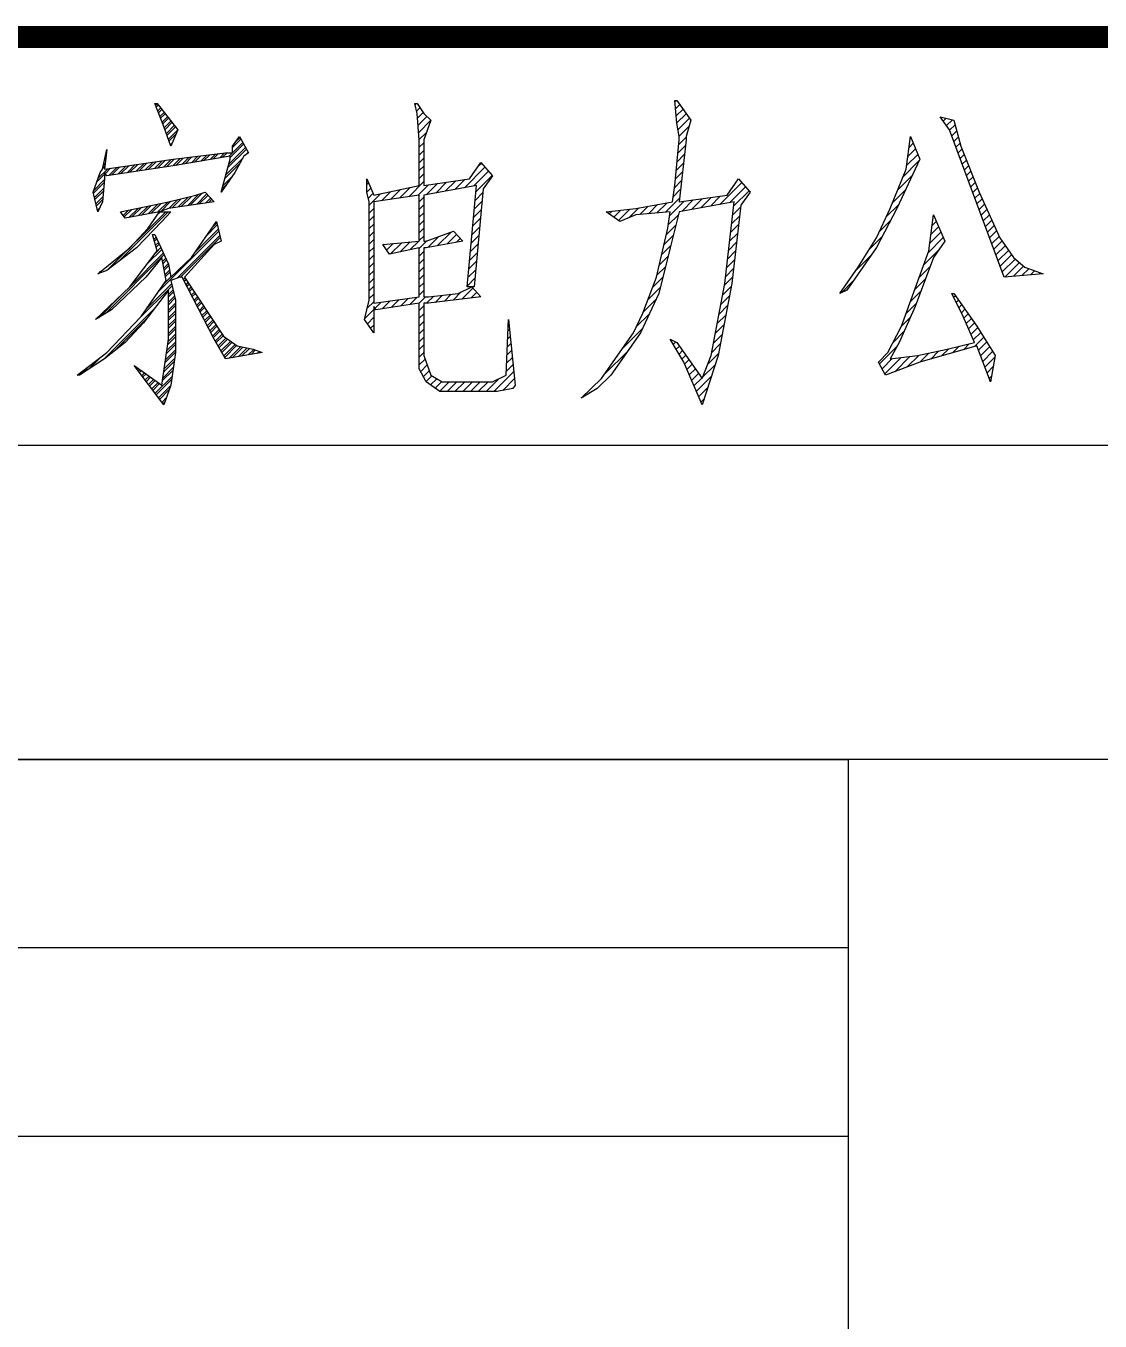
# Model space of a CAD drawing. Extents: x -140 to 0, y 0 to 80.
# Drawn here: x -106.16 to -71.98, y 39.12 to 80.35 of the extents above; entities that cross this region are included whole.
import ezdxf

# ---------------------------------------------------------------- set-up
doc = ezdxf.new("R2010")
doc.units = 0
doc.header["$MEASUREMENT"] = 0
doc.layers.get('0').update_dxf_attribs({"linetype": 'CONTINUOUS'})
doc.layers.add('TB', color=7, linetype='CONTINUOUS')

msp = doc.modelspace()

# ---------------------------------------------------------------- linework, layer by layer
at = {"color": 7}
for p, q in [((-85.516, 77.979), (-85.443, 77.979)), ((-85.443, 77.249), (-85.516, 77.979)), ((-85.443, 77.979), (-85.007, 77.354)), ((-102.06, 77.875), (-101.987, 77.875)), ((-101.769, 77.145), (-102.06, 77.875)), ((-101.987, 77.875), (-101.988, 77.875)), ((-101.987, 77.875), (-101.333, 77.042)), ((-93.787, 77.875), (-93.716, 77.875)), ((-93.716, 77.561), (-93.787, 77.875)), ((-93.716, 77.875), (-93.497, 77.561)), ((-93.643, 76.728), (-93.716, 77.561)), ((-93.497, 77.561), (-93.279, 77.354)), ((-101.552, 76.521), (-101.769, 77.145)), ((-93.279, 77.354), (-93.497, 76.728)), ((-85.37, 76.833), (-85.443, 77.249)), ((-85.007, 77.354), (-85.153, 76.833)), ((-77.064, 77.458), (-76.627, 77.353)), ((-76.772, 77.041), (-77.064, 77.458)), ((-76.627, 77.353), (-76.41, 76.52)), ((-101.333, 77.042), (-101.552, 76.521)), ((-99.59, 76.521), (-99.371, 76.833)), ((-99.371, 76.833), (-99.08, 76.312)), ((-93.643, 75.27), (-93.643, 76.728)), ((-93.497, 76.728), (-93.497, 75.27)), ((-85.516, 75.27), (-85.37, 76.728)), ((-85.37, 76.728), (-85.37, 76.833)), ((-85.153, 76.728), (-85.37, 74.749)), ((-85.153, 76.833), (-85.153, 76.728)), ((-78.153, 75.792), (-78.009, 76.832)), ((-78.009, 76.832), (-78.01, 76.832)), ((-78.009, 76.832), (-77.718, 76.104)), ((-75.029, 72.354), (-76.772, 77.041)), ((-103.731, 75.791), (-103.586, 76.416)), ((-103.586, 76.416), (-103.659, 75.791)), ((-101.479, 76.104), (-99.807, 76.312)), ((-99.807, 76.312), (-99.59, 76.312)), ((-99.59, 76.312), (-99.59, 76.521)), ((-99.08, 76.312), (-99.226, 76.209)), ((-76.41, 76.52), (-75.827, 75.062)), ((-103.659, 75.791), (-101.479, 76.104)), ((-101.479, 75.895), (-103.586, 75.583)), ((-99.661, 76.209), (-101.479, 75.895)), ((-99.952, 75.062), (-99.661, 76.104)), ((-99.661, 76.104), (-99.661, 76.209)), ((-99.226, 76.209), (-99.517, 75.688)), ((-92.044, 75.479), (-91.681, 76)), ((-91.681, 76), (-91.317, 75.583)), ((-77.718, 76.104), (-78.444, 74.541)), ((-104.022, 75.062), (-103.804, 75.688)), ((-103.804, 75.688), (-103.731, 75.791)), ((-103.659, 75.479), (-103.731, 74.749)), ((-103.659, 75.688), (-103.659, 75.479)), ((-103.586, 75.583), (-103.659, 75.688)), ((-99.517, 75.688), (-99.952, 75.062)), ((-95.314, 75.479), (-95.096, 74.958)), ((-95.314, 75.062), (-95.314, 75.479)), ((-93.497, 75.27), (-92.044, 75.479)), ((-91.317, 75.583), (-91.608, 75.167)), ((-83.845, 74.958), (-83.481, 75.479)), ((-83.481, 75.479), (-83.118, 75.062)), ((-78.663, 74.541), (-78.153, 75.792)), ((-103.876, 74.437), (-104.022, 75.062)), ((-100.752, 74.958), (-100.461, 75.062)), ((-100.461, 75.062), (-100.171, 74.749)), ((-99.952, 75.062), (-99.953, 75.062)), ((-95.241, 74.749), (-95.314, 75.062)), ((-95.096, 74.958), (-93.643, 75.27)), ((-91.825, 75.27), (-93.497, 74.958)), ((-92.116, 72.042), (-91.825, 75.27)), ((-91.608, 75.167), (-91.898, 72.042)), ((-85.589, 74.749), (-85.516, 75.27)), ((-83.118, 75.062), (-83.408, 74.646)), ((-75.827, 75.062), (-75.173, 73.604)), ((-103.731, 74.749), (-103.876, 74.437)), ((-103.15, 74.437), (-101.623, 74.749)), ((-101.623, 74.749), (-100.752, 74.958)), ((-100.171, 74.749), (-101.623, 74.542)), ((-95.241, 71.625), (-95.241, 74.749)), ((-93.643, 74.958), (-95.096, 74.749)), ((-95.096, 74.749), (-95.096, 71.521)), ((-93.643, 73.5), (-93.643, 74.958)), ((-93.497, 74.958), (-93.497, 73.5)), ((-86.751, 74.542), (-85.589, 74.749)), ((-85.37, 74.749), (-83.845, 74.958)), ((-83.627, 74.749), (-85.37, 74.437)), ((-83.918, 72.146), (-83.627, 74.749)), ((-83.408, 74.646), (-83.699, 72.146)), ((-103.004, 74.228), (-103.15, 74.437)), ((-101.914, 74.437), (-103.004, 74.228)), ((-102.277, 73.916), (-101.914, 74.437)), ((-101.623, 74.542), (-101.914, 74.437)), ((-101.914, 74.437), (-101.552, 74.437)), ((-101.552, 74.437), (-101.842, 74.125)), ((-87.696, 74.437), (-87.697, 74.437)), ((-87.696, 74.437), (-86.751, 74.542)), ((-87.26, 74.125), (-87.696, 74.437)), ((-86.751, 74.333), (-87.26, 74.125)), ((-85.661, 74.437), (-86.751, 74.333)), ((-85.734, 73.916), (-85.661, 74.437)), ((-85.37, 74.437), (-85.661, 73.291)), ((-79.098, 73.604), (-78.663, 74.541)), ((-78.444, 74.541), (-79.098, 73.292)), ((-77.426, 73.187), (-77.281, 74.333)), ((-77.281, 74.333), (-76.918, 73.499)), ((-102.859, 73.291), (-102.277, 73.916)), ((-101.842, 74.125), (-102.641, 73.291)), ((-100.898, 72.979), (-100.098, 74.125)), ((-100.098, 74.125), (-99.952, 73.5)), ((-93.424, 73.5), (-92.552, 73.812)), ((-92.552, 73.812), (-92.262, 73.5)), ((-86.097, 72.355), (-85.734, 73.916)), ((-102.133, 73.709), (-102.06, 73.709)), ((-101.987, 73.188), (-102.133, 73.709)), ((-102.06, 73.709), (-101.623, 72.771)), ((-100.171, 73.395), (-101.115, 72.355)), ((-99.952, 73.5), (-100.171, 73.395)), ((-94.805, 73.395), (-93.643, 73.5)), ((-94.587, 73.083), (-94.805, 73.395)), ((-93.497, 73.5), (-93.424, 73.5)), ((-92.262, 73.5), (-93.424, 73.291)), ((-79.679, 72.666), (-79.098, 73.604)), ((-76.918, 73.499), (-77.281, 72.978)), ((-75.173, 73.604), (-74.738, 72.978)), ((-103.876, 72.458), (-102.859, 73.291)), ((-102.641, 73.291), (-103.586, 72.562)), ((-102.859, 72.042), (-101.987, 73.188)), ((-102.641, 73.291), (-102.642, 73.291)), ((-101.842, 72.979), (-102.35, 72.355)), ((-101.696, 72.25), (-101.842, 72.979)), ((-101.552, 72.355), (-100.898, 72.979)), ((-93.643, 73.291), (-94.587, 73.083)), ((-93.643, 71.729), (-93.643, 73.291)), ((-93.497, 73.291), (-93.497, 71.729)), ((-93.424, 73.291), (-93.497, 73.291)), ((-85.661, 73.291), (-86.024, 71.834)), ((-79.098, 73.292), (-80.042, 71.938)), ((-78.299, 70.792), (-77.426, 73.187)), ((-77.281, 72.978), (-77.863, 71.417)), ((-74.738, 72.978), (-74.375, 72.666)), ((-103.586, 72.562), (-103.876, 72.458)), ((-101.623, 72.771), (-101.552, 72.355)), ((-80.261, 71.833), (-79.679, 72.666)), ((-74.375, 72.666), (-73.794, 72.459)), ((-102.35, 72.355), (-103.441, 71.313)), ((-102.496, 71.104), (-101.696, 72.25)), ((-101.26, 72.355), (-101.552, 72.25)), ((-101.552, 72.25), (-101.406, 71.625)), ((-101.188, 72.355), (-101.26, 72.355)), ((-100.171, 70.376), (-101.188, 72.355)), ((-101.115, 72.355), (-101.117, 72.355)), ((-101.115, 72.355), (-99.88, 70.479)), ((-86.534, 71.209), (-86.097, 72.355)), ((-84.353, 69.855), (-83.918, 72.146)), ((-83.699, 72.146), (-84.135, 69.855)), ((-75.029, 72.354), (-75.03, 72.354)), ((-73.794, 72.459), (-75.029, 72.354)), ((-103.949, 71), (-102.859, 72.042)), ((-101.623, 71.937), (-102.423, 70.895)), ((-101.623, 70.376), (-101.623, 71.937)), ((-93.352, 71.729), (-92.408, 71.834)), ((-92.408, 71.834), (-91.971, 72.042)), ((-91.971, 72.042), (-92.116, 72.042)), ((-91.971, 72.042), (-91.972, 72.042)), ((-91.971, 72.042), (-91.681, 71.729)), ((-91.898, 72.042), (-91.971, 72.042)), ((-86.024, 71.834), (-86.605, 70.583)), ((-80.042, 71.938), (-80.261, 71.833)), ((-76.7, 71.833), (-76.627, 71.833)), ((-76.337, 71.105), (-76.7, 71.833)), ((-76.627, 71.833), (-75.9, 70.792)), ((-101.406, 71.625), (-101.406, 69.958)), ((-95.386, 71), (-95.241, 71.625)), ((-95.096, 71.521), (-93.643, 71.729)), ((-95.096, 71.416), (-95.096, 70.583)), ((-95.024, 71.313), (-95.096, 71.416)), ((-93.643, 71.521), (-95.024, 71.313)), ((-93.643, 71.729), (-93.644, 71.729)), ((-93.643, 69.437), (-93.643, 71.521)), ((-93.497, 71.729), (-93.352, 71.729)), ((-93.497, 71.521), (-93.497, 69.855)), ((-93.352, 71.521), (-93.497, 71.521)), ((-91.681, 71.729), (-93.352, 71.521)), ((-77.863, 71.417), (-78.371, 70.271)), ((-103.441, 71.313), (-103.949, 71)), ((-103.586, 69.958), (-102.496, 71.104)), ((-95.096, 70.583), (-95.386, 71)), ((-90.881, 69.229), (-90.809, 71)), ((-90.809, 71), (-90.59, 68.917)), ((-86.824, 70.583), (-86.534, 71.209)), ((-75.973, 70.271), (-76.337, 71.105)), ((-102.423, 70.895), (-103.004, 70.271)), ((-87.842, 69.125), (-86.824, 70.583)), ((-86.605, 70.583), (-87.55, 69.229)), ((-78.734, 69.959), (-78.299, 70.792)), ((-78.299, 70.792), (-78.3, 70.792)), ((-75.9, 70.792), (-75.319, 69.854)), ((-103.004, 70.271), (-103.659, 69.75)), ((-101.842, 68.917), (-101.623, 70.376)), ((-99.807, 69.75), (-100.171, 70.376)), ((-99.88, 70.479), (-99.444, 70.167)), ((-99.444, 70.167), (-98.935, 70.062)), ((-85.661, 70.376), (-85.443, 70.271)), ((-85.226, 69.646), (-85.661, 70.376)), ((-85.443, 70.271), (-84.643, 69.125)), ((-78.371, 70.271), (-78.663, 69.75)), ((-75.9, 70.166), (-77.718, 69.645)), ((-76.845, 70.063), (-75.973, 70.271)), ((-75.464, 69.021), (-75.9, 70.166)), ((-104.53, 69.229), (-103.586, 69.958)), ((-103.659, 69.75), (-104.459, 69.229)), ((-101.406, 69.958), (-101.552, 68.917)), ((-98.644, 69.958), (-99.807, 69.75)), ((-98.935, 70.062), (-98.644, 69.958)), ((-93.497, 69.855), (-93.498, 69.855)), ((-93.497, 69.855), (-93.279, 69.229)), ((-84.643, 69.125), (-84.353, 69.855)), ((-84.135, 69.855), (-84.643, 68.292)), ((-79.025, 69.645), (-78.734, 69.959)), ((-78.663, 69.75), (-77.79, 69.854)), ((-77.79, 69.854), (-76.845, 70.063)), ((-75.319, 69.854), (-75.464, 69.021)), ((-102.714, 69.542), (-101.842, 68.917)), ((-101.769, 68.292), (-102.714, 69.542)), ((-93.424, 69.021), (-93.643, 69.437)), ((-84.643, 68.292), (-85.226, 69.646)), ((-78.807, 69.229), (-79.025, 69.645)), ((-77.718, 69.645), (-78.807, 69.229)), ((-104.459, 69.229), (-104.53, 69.229)), ((-101.552, 68.917), (-101.769, 68.292)), ((-92.989, 68.709), (-93.424, 69.021)), ((-93.279, 69.229), (-92.916, 69.021)), ((-92.916, 69.021), (-91.317, 69.021)), ((-91.317, 69.021), (-90.881, 69.229)), ((-90.59, 68.917), (-90.663, 68.813)), ((-88.496, 68.501), (-87.842, 69.125)), ((-87.55, 69.229), (-87.987, 68.813)), ((-91.171, 68.709), (-92.989, 68.709)), ((-90.663, 68.813), (-91.171, 68.709)), ((-87.987, 68.813), (-88.496, 68.501))]:
    msp.add_line(p, q, dxfattribs=at)
at = {"color": 0}
for p, q in [((-85.512, 77.935), (-85.468, 77.979)), ((-102.038, 77.821), (-101.986, 77.874)), ((-102.016, 77.765), (-101.951, 77.83)), ((-101.968, 77.644), (-101.877, 77.735)), ((-101.946, 77.588), (-101.842, 77.691)), ((-101.897, 77.467), (-101.768, 77.597)), ((-101.875, 77.411), (-101.734, 77.552)), ((-93.778, 77.836), (-93.739, 77.875)), ((-93.732, 77.634), (-93.624, 77.743)), ((-93.703, 77.416), (-93.522, 77.597)), ((-85.489, 77.71), (-85.352, 77.848)), ((-85.467, 77.485), (-85.25, 77.702)), ((-85.444, 77.26), (-85.148, 77.556)), ((-101.827, 77.29), (-101.659, 77.458)), ((-101.805, 77.234), (-101.625, 77.414)), ((-101.758, 77.112), (-101.551, 77.319)), ((-101.737, 77.054), (-101.516, 77.275)), ((-101.694, 76.929), (-101.442, 77.181)), ((-101.673, 76.87), (-101.407, 77.137)), ((-93.683, 77.189), (-93.401, 77.47)), ((-93.663, 76.961), (-93.284, 77.34)), ((-85.408, 77.049), (-85.046, 77.411)), ((-85.371, 76.838), (-85.066, 77.144)), ((-76.968, 77.322), (-76.877, 77.413)), ((-76.866, 77.176), (-76.677, 77.365)), ((-76.767, 77.028), (-76.589, 77.206)), ((-101.63, 76.745), (-101.333, 77.042)), ((-101.609, 76.687), (-101.39, 76.907)), ((-99.59, 76.479), (-99.322, 76.747)), ((-99.503, 76.645), (-99.35, 76.797)), ((-93.643, 76.733), (-93.416, 76.961)), ((-85.385, 76.577), (-85.153, 76.809)), ((-78.018, 76.767), (-77.993, 76.792)), ((-76.7, 76.847), (-76.538, 77.01)), ((-76.633, 76.667), (-76.486, 76.814)), ((-101.566, 76.562), (-101.512, 76.615)), ((-100.296, 76.099), (-100.122, 76.273)), ((-100.201, 76.115), (-100.032, 76.284)), ((-99.997, 76.151), (-99.839, 76.308)), ((-99.902, 76.167), (-99.757, 76.312)), ((-99.735, 75.839), (-99.145, 76.429)), ((-99.705, 75.948), (-99.173, 76.479)), ((-99.698, 76.202), (-99.262, 76.638)), ((-99.661, 76.16), (-99.234, 76.588)), ((-99.124, 76.281), (-99.085, 76.32)), ((-93.643, 76.486), (-93.497, 76.632)), ((-93.643, 76.239), (-93.497, 76.385)), ((-85.413, 76.302), (-85.173, 76.541)), ((-78.097, 76.192), (-77.851, 76.439)), ((-78.058, 76.48), (-77.922, 76.615)), ((-76.566, 76.487), (-76.435, 76.617)), ((-76.499, 76.306), (-76.374, 76.431)), ((-103.728, 75.805), (-103.647, 75.886)), ((-103.704, 75.908), (-103.637, 75.975)), ((-103.653, 76.128), (-103.615, 76.166)), ((-103.629, 76.231), (-103.604, 76.255)), ((-103.433, 75.605), (-103.179, 75.86)), ((-103.235, 75.635), (-102.982, 75.888)), ((-103.143, 75.648), (-102.89, 75.901)), ((-102.945, 75.678), (-102.693, 75.93)), ((-102.852, 75.691), (-102.601, 75.943)), ((-102.654, 75.721), (-102.404, 75.971)), ((-102.562, 75.734), (-102.312, 75.984)), ((-102.364, 75.764), (-102.115, 76.012)), ((-102.271, 75.777), (-102.023, 76.026)), ((-102.073, 75.807), (-101.826, 76.054)), ((-101.981, 75.821), (-101.734, 76.067)), ((-101.783, 75.85), (-101.537, 76.095)), ((-101.69, 75.864), (-101.446, 76.108)), ((-101.492, 75.893), (-101.253, 76.132)), ((-101.397, 75.909), (-101.163, 76.143)), ((-101.193, 75.944), (-100.97, 76.167)), ((-101.098, 75.961), (-100.88, 76.178)), ((-100.894, 75.996), (-100.688, 76.202)), ((-100.799, 76.012), (-100.598, 76.214)), ((-100.595, 76.047), (-100.405, 76.238)), ((-100.5, 76.064), (-100.315, 76.249)), ((-99.831, 75.496), (-99.362, 75.964)), ((-99.8, 75.605), (-99.263, 76.142)), ((-93.643, 75.991), (-93.497, 76.137)), ((-93.643, 75.744), (-93.497, 75.89)), ((-91.741, 75.913), (-91.668, 75.986)), ((-85.468, 75.752), (-85.234, 75.985)), ((-85.441, 76.027), (-85.204, 76.263)), ((-78.256, 75.539), (-77.742, 76.053)), ((-78.137, 75.905), (-77.781, 76.262)), ((-76.432, 76.126), (-76.303, 76.254)), ((-76.365, 75.945), (-76.233, 76.077)), ((-76.297, 75.765), (-76.162, 75.9)), ((-104.004, 75.113), (-103.661, 75.457)), ((-103.914, 75.372), (-103.659, 75.628)), ((-103.872, 75.493), (-103.559, 75.805)), ((-103.634, 75.652), (-103.467, 75.819)), ((-103.526, 75.591), (-103.27, 75.847)), ((-99.896, 75.262), (-99.623, 75.535)), ((-93.643, 75.496), (-93.497, 75.642)), ((-92.512, 75.142), (-92.197, 75.457)), ((-92.208, 75.199), (-91.553, 75.854)), ((-91.904, 75.256), (-91.438, 75.721)), ((-91.843, 75.068), (-91.323, 75.589)), ((-85.496, 75.476), (-85.265, 75.707)), ((-78.426, 75.121), (-77.956, 75.591)), ((-76.23, 75.585), (-76.092, 75.723)), ((-76.163, 75.404), (-76.021, 75.547)), ((-104.014, 75.025), (-103.67, 75.369)), ((-103.982, 74.888), (-103.688, 75.182)), ((-103.967, 74.825), (-103.697, 75.094)), ((-100.933, 74.641), (-100.54, 75.033)), ((-99.926, 75.152), (-99.802, 75.276)), ((-95.314, 75.31), (-95.264, 75.36)), ((-95.314, 75.062), (-95.191, 75.185)), ((-94.849, 74.785), (-94.561, 75.073)), ((-94.56, 74.826), (-94.246, 75.141)), ((-94.271, 74.868), (-93.931, 75.208)), ((-93.982, 74.909), (-93.497, 75.395)), ((-93.693, 74.951), (-93.353, 75.291)), ((-93.425, 74.971), (-93.064, 75.332)), ((-93.121, 75.028), (-92.775, 75.374)), ((-92.817, 75.085), (-92.486, 75.415)), ((-91.868, 74.796), (-91.619, 75.045)), ((-85.567, 74.91), (-85.326, 75.151)), ((-85.526, 75.198), (-85.296, 75.429)), ((-84.076, 74.669), (-83.381, 75.364)), ((-83.774, 74.723), (-83.266, 75.232)), ((-83.643, 74.607), (-83.15, 75.099)), ((-78.597, 74.703), (-78.171, 75.129)), ((-76.096, 75.224), (-75.95, 75.37)), ((-76.029, 75.043), (-75.88, 75.193)), ((-103.935, 74.688), (-103.716, 74.907)), ((-103.92, 74.624), (-103.725, 74.819)), ((-102.483, 74.328), (-102.175, 74.637)), ((-102.274, 74.368), (-101.962, 74.68)), ((-102.177, 74.387), (-101.863, 74.7)), ((-101.968, 74.427), (-101.651, 74.744)), ((-101.86, 74.457), (-101.549, 74.767)), ((-101.602, 74.545), (-101.327, 74.82)), ((-101.511, 74.558), (-101.224, 74.845)), ((-101.314, 74.586), (-101.002, 74.898)), ((-101.222, 74.599), (-100.898, 74.923)), ((-101.025, 74.627), (-100.663, 74.99)), ((-100.736, 74.669), (-100.404, 75.001)), ((-100.645, 74.682), (-100.366, 74.96)), ((-100.448, 74.71), (-100.285, 74.872)), ((-100.356, 74.723), (-100.247, 74.832)), ((-95.268, 74.861), (-95.118, 75.011)), ((-95.241, 74.64), (-94.877, 75.005)), ((-93.643, 74.754), (-93.497, 74.9)), ((-93.643, 74.506), (-93.497, 74.652)), ((-91.892, 74.524), (-91.644, 74.773)), ((-86.353, 74.371), (-86.059, 74.666)), ((-86.08, 74.397), (-85.758, 74.719)), ((-85.806, 74.423), (-85.357, 74.873)), ((-85.68, 74.302), (-85.211, 74.771)), ((-85.282, 74.453), (-84.924, 74.81)), ((-84.98, 74.507), (-84.638, 74.85)), ((-84.679, 74.561), (-84.351, 74.889)), ((-84.377, 74.615), (-84.064, 74.928)), ((-78.794, 74.259), (-78.385, 74.667)), ((-75.962, 74.863), (-75.807, 75.018)), ((-75.895, 74.683), (-75.731, 74.847)), ((-75.828, 74.502), (-75.654, 74.676)), ((-103.888, 74.487), (-103.823, 74.552)), ((-103.586, 72.562), (-101.71, 74.437)), ((-103.24, 72.829), (-101.632, 74.437)), ((-103.137, 74.417), (-103.108, 74.446)), ((-103.067, 74.318), (-102.896, 74.489)), ((-103.035, 74.272), (-102.797, 74.509)), ((-102.886, 74.251), (-102.585, 74.553)), ((-102.789, 74.27), (-102.486, 74.573)), ((-102.58, 74.31), (-102.274, 74.616)), ((-101.994, 74.322), (-101.879, 74.437)), ((-95.241, 74.393), (-95.096, 74.539)), ((-95.241, 74.145), (-95.096, 74.291)), ((-93.643, 74.259), (-93.497, 74.405)), ((-91.941, 73.981), (-91.695, 74.227)), ((-91.917, 74.252), (-91.67, 74.5)), ((-87.596, 74.366), (-87.504, 74.458)), ((-87.452, 74.262), (-87.225, 74.489)), ((-87.308, 74.159), (-86.947, 74.52)), ((-86.98, 74.239), (-86.661, 74.558)), ((-86.627, 74.345), (-86.36, 74.612)), ((-85.72, 74.015), (-85.395, 74.34)), ((-83.705, 74.05), (-83.447, 74.307)), ((-83.674, 74.328), (-83.415, 74.587)), ((-77.288, 74.279), (-77.267, 74.3)), ((-75.761, 74.322), (-75.577, 74.505)), ((-75.694, 74.142), (-75.501, 74.334)), ((-101.938, 71.903), (-100.026, 73.816)), ((-100.797, 73.123), (-100.04, 73.88)), ((-100.407, 73.682), (-100.072, 74.017)), ((-100.225, 73.943), (-100.087, 74.08)), ((-95.241, 73.898), (-95.096, 74.044)), ((-95.241, 73.65), (-95.096, 73.796)), ((-93.643, 74.011), (-93.497, 74.157)), ((-93.643, 73.764), (-93.497, 73.91)), ((-91.966, 73.709), (-91.72, 73.954)), ((-85.783, 73.704), (-85.479, 74.008)), ((-83.736, 73.771), (-83.48, 74.027)), ((-79.009, 73.796), (-78.642, 74.163)), ((-77.36, 73.713), (-77.117, 73.956)), ((-77.324, 73.996), (-77.192, 74.128)), ((-75.627, 73.961), (-75.424, 74.163)), ((-75.559, 73.781), (-75.348, 73.993)), ((-75.492, 73.6), (-75.271, 73.822)), ((-102.128, 73.693), (-102.113, 73.709)), ((-102.091, 73.561), (-102.023, 73.63)), ((-102.074, 73.5), (-101.998, 73.576)), ((-102.037, 73.368), (-101.944, 73.461)), ((-102.02, 73.306), (-101.919, 73.407)), ((-101.351, 72.322), (-99.994, 73.679)), ((-101.239, 72.355), (-99.979, 73.615)), ((-95.241, 73.403), (-95.096, 73.549)), ((-94.784, 73.365), (-94.749, 73.4)), ((-94.682, 73.219), (-94.477, 73.425)), ((-94.567, 73.087), (-94.205, 73.449)), ((-94.249, 73.158), (-93.933, 73.474)), ((-93.932, 73.228), (-93.661, 73.498)), ((-93.643, 73.516), (-93.497, 73.662)), ((-93.643, 73.269), (-93.405, 73.507)), ((-93.362, 73.303), (-93.019, 73.645)), ((-93.06, 73.357), (-92.633, 73.783)), ((-92.758, 73.411), (-92.458, 73.711)), ((-92.457, 73.465), (-92.339, 73.583)), ((-92.015, 73.165), (-91.771, 73.408)), ((-91.99, 73.437), (-91.746, 73.681)), ((-85.858, 73.381), (-85.563, 73.676)), ((-83.798, 73.214), (-83.545, 73.467)), ((-83.767, 73.493), (-83.513, 73.747)), ((-79.333, 73.224), (-78.914, 73.644)), ((-77.447, 73.131), (-76.967, 73.611)), ((-77.396, 73.43), (-77.042, 73.783)), ((-75.425, 73.42), (-75.194, 73.651)), ((-75.358, 73.24), (-75.1, 73.498)), ((-103.643, 71.189), (-101.762, 73.069)), ((-102.829, 72.081), (-101.787, 73.123)), ((-102.292, 72.787), (-101.841, 73.238)), ((-102.041, 73.116), (-101.866, 73.292)), ((-95.241, 73.155), (-95.096, 73.301)), ((-95.241, 72.908), (-95.096, 73.054)), ((-93.643, 73.022), (-93.497, 73.167)), ((-92.039, 72.893), (-91.796, 73.135)), ((-86.008, 72.736), (-85.73, 73.015)), ((-85.933, 73.059), (-85.647, 73.345)), ((-83.829, 72.935), (-83.578, 73.187)), ((-79.76, 72.55), (-79.282, 73.028)), ((-77.589, 72.742), (-77.12, 73.211)), ((-75.291, 73.059), (-74.998, 73.352)), ((-75.224, 72.879), (-74.897, 73.206)), ((-75.157, 72.698), (-74.795, 73.06)), ((-101.816, 72.847), (-101.709, 72.954)), ((-101.803, 72.781), (-101.684, 72.9)), ((-101.775, 72.641), (-101.63, 72.785)), ((-101.761, 72.575), (-101.615, 72.721)), ((-101.733, 72.434), (-101.59, 72.577)), ((-95.241, 72.66), (-95.096, 72.806)), ((-95.241, 72.413), (-95.096, 72.559)), ((-93.643, 72.774), (-93.497, 72.92)), ((-93.643, 72.527), (-93.497, 72.672)), ((-92.088, 72.349), (-91.847, 72.59)), ((-92.064, 72.621), (-91.822, 72.863)), ((-86.084, 72.414), (-85.812, 72.685)), ((-83.892, 72.378), (-83.643, 72.627)), ((-83.86, 72.657), (-83.61, 72.907)), ((-77.73, 72.352), (-77.387, 72.696)), ((-75.09, 72.518), (-74.68, 72.928)), ((-75.004, 72.356), (-74.546, 72.814)), ((-74.734, 72.379), (-74.413, 72.699)), ((-74.463, 72.402), (-74.245, 72.62)), ((-103.848, 72.468), (-103.776, 72.54)), ((-101.756, 72.164), (-101.554, 72.366)), ((-101.72, 72.369), (-101.579, 72.51)), ((-101.148, 72.277), (-101.098, 72.328)), ((-101.122, 72.225), (-101.066, 72.28)), ((-101.064, 72.113), (-100.999, 72.178)), ((-95.241, 72.165), (-95.096, 72.311)), ((-93.643, 72.279), (-93.497, 72.425)), ((-93.643, 72.032), (-93.497, 72.177)), ((-92.113, 72.077), (-91.873, 72.317)), ((-86.222, 72.028), (-85.894, 72.355)), ((-83.927, 72.095), (-83.675, 72.347)), ((-80.2, 71.862), (-79.853, 72.21)), ((-77.872, 71.963), (-77.533, 72.302)), ((-74.193, 72.425), (-74.063, 72.555)), ((-73.922, 72.448), (-73.88, 72.49)), ((-103.847, 71.063), (-103.067, 71.844)), ((-102.62, 70.973), (-101.512, 72.081)), ((-102.329, 71.344), (-101.527, 72.145)), ((-101.623, 71.802), (-101.48, 71.945)), ((-101.623, 71.723), (-101.466, 71.881)), ((-101.623, 71.554), (-101.434, 71.744)), ((-101.037, 72.061), (-100.968, 72.131)), ((-100.98, 71.95), (-100.901, 72.029)), ((-100.953, 71.898), (-100.87, 71.982)), ((-100.896, 71.787), (-100.803, 71.88)), ((-100.869, 71.735), (-100.771, 71.833)), ((-95.241, 71.918), (-95.096, 72.064)), ((-95.241, 71.67), (-95.096, 71.816)), ((-93.643, 71.784), (-93.497, 71.93)), ((-93.411, 71.521), (-93.185, 71.747)), ((-93.136, 71.548), (-92.906, 71.778)), ((-92.854, 71.583), (-92.628, 71.809)), ((-92.571, 71.618), (-92.308, 71.881)), ((-92.289, 71.653), (-91.937, 72.005)), ((-92.006, 71.688), (-91.818, 71.877)), ((-91.9, 72.042), (-91.898, 72.044)), ((-91.724, 71.723), (-91.699, 71.748)), ((-86.374, 71.628), (-85.976, 72.026)), ((-84.043, 71.484), (-83.773, 71.754)), ((-83.985, 71.79), (-83.715, 72.06)), ((-78.014, 71.573), (-77.68, 71.908)), ((-76.639, 71.711), (-76.582, 71.768)), ((-103.707, 69.718), (-102.072, 71.354)), ((-101.623, 71.476), (-101.419, 71.68)), ((-101.623, 71.307), (-101.406, 71.524)), ((-101.623, 71.228), (-101.406, 71.446)), ((-100.812, 71.623), (-100.704, 71.731)), ((-100.785, 71.571), (-100.673, 71.683)), ((-100.728, 71.46), (-100.606, 71.582)), ((-100.701, 71.408), (-100.575, 71.534)), ((-100.644, 71.296), (-100.508, 71.432)), ((-100.617, 71.244), (-100.477, 71.385)), ((-95.377, 71.04), (-95.096, 71.321)), ((-95.302, 71.362), (-95.096, 71.569)), ((-95.057, 71.36), (-94.862, 71.555)), ((-94.827, 71.342), (-94.574, 71.596)), ((-94.535, 71.386), (-94.285, 71.637)), ((-94.244, 71.43), (-93.996, 71.678)), ((-93.952, 71.475), (-93.707, 71.719)), ((-93.661, 71.519), (-93.451, 71.729)), ((-93.643, 71.289), (-93.497, 71.435)), ((-86.526, 71.228), (-86.114, 71.641)), ((-84.101, 71.179), (-83.832, 71.448)), ((-78.156, 71.184), (-77.827, 71.514)), ((-76.557, 71.546), (-76.48, 71.622)), ((-76.475, 71.381), (-76.379, 71.477)), ((-76.392, 71.216), (-76.277, 71.331)), ((-103.354, 69.992), (-102.332, 71.015)), ((-101.623, 71.059), (-101.406, 71.277)), ((-101.623, 70.981), (-101.406, 71.198)), ((-101.623, 70.812), (-101.406, 71.029)), ((-101.623, 70.733), (-101.406, 70.951)), ((-100.56, 71.133), (-100.41, 71.283)), ((-100.533, 71.081), (-100.378, 71.236)), ((-100.476, 70.969), (-100.311, 71.134)), ((-100.449, 70.917), (-100.28, 71.087)), ((-100.392, 70.806), (-100.213, 70.985)), ((-100.365, 70.754), (-100.182, 70.937)), ((-95.297, 70.872), (-95.096, 71.074)), ((-93.643, 71.042), (-93.497, 71.188)), ((-93.643, 70.794), (-93.497, 70.94)), ((-90.813, 70.902), (-90.8, 70.915)), ((-86.738, 70.769), (-86.329, 71.178)), ((-84.159, 70.873), (-83.89, 71.143)), ((-78.298, 70.794), (-78.012, 71.081)), ((-76.312, 71.048), (-76.175, 71.185)), ((-76.237, 70.876), (-76.073, 71.04)), ((-101.634, 70.306), (-101.406, 70.534)), ((-101.623, 70.564), (-101.406, 70.782)), ((-101.623, 70.486), (-101.406, 70.703)), ((-100.308, 70.642), (-100.115, 70.836)), ((-100.281, 70.59), (-100.083, 70.788)), ((-100.224, 70.479), (-100.016, 70.686)), ((-100.197, 70.427), (-99.985, 70.639)), ((-100.137, 70.318), (-99.918, 70.537)), ((-95.195, 70.726), (-95.096, 70.826)), ((-93.643, 70.547), (-93.497, 70.693)), ((-90.823, 70.644), (-90.776, 70.691)), ((-87.166, 70.094), (-86.544, 70.716)), ((-84.275, 70.262), (-84.006, 70.531)), ((-84.217, 70.568), (-83.948, 70.837)), ((-78.568, 70.277), (-78.209, 70.636)), ((-76.162, 70.703), (-75.971, 70.894)), ((-76.087, 70.531), (-75.872, 70.746)), ((-76.012, 70.359), (-75.777, 70.593)), ((-101.691, 69.923), (-101.406, 70.208)), ((-101.677, 70.015), (-101.406, 70.287)), ((-101.648, 70.214), (-101.406, 70.456)), ((-100.108, 70.268), (-99.887, 70.49)), ((-100.046, 70.162), (-99.792, 70.416)), ((-100.017, 70.112), (-99.746, 70.383)), ((-99.955, 70.005), (-99.647, 70.313)), ((-99.926, 69.955), (-99.602, 70.28)), ((-99.864, 69.848), (-99.503, 70.21)), ((-99.835, 69.799), (-99.457, 70.177)), ((-99.696, 69.77), (-99.323, 70.142)), ((-99.6, 69.787), (-99.258, 70.129)), ((-99.394, 69.824), (-99.118, 70.1)), ((-99.298, 69.841), (-99.053, 70.086)), ((-93.643, 70.299), (-93.497, 70.445)), ((-93.643, 70.052), (-93.497, 70.198)), ((-90.844, 70.128), (-90.729, 70.243)), ((-90.834, 70.386), (-90.753, 70.467)), ((-85.656, 70.367), (-85.651, 70.371)), ((-85.563, 70.212), (-85.484, 70.291)), ((-85.471, 70.057), (-85.366, 70.161)), ((-84.333, 69.957), (-84.065, 70.225)), ((-79, 69.598), (-78.427, 70.17)), ((-76.673, 69.945), (-76.464, 70.154)), ((-76.326, 70.044), (-76.139, 70.232)), ((-75.979, 70.144), (-75.682, 70.44)), ((-75.848, 70.028), (-75.588, 70.288)), ((-75.779, 69.849), (-75.493, 70.135)), ((-104.191, 69.403), (-103.805, 69.789)), ((-101.779, 69.34), (-101.446, 69.673)), ((-101.765, 69.433), (-101.433, 69.765)), ((-101.735, 69.632), (-101.406, 69.961)), ((-101.721, 69.724), (-101.406, 70.039)), ((-99.092, 69.878), (-98.915, 70.055)), ((-98.996, 69.895), (-98.857, 70.034)), ((-98.791, 69.932), (-98.733, 69.99)), ((-98.695, 69.949), (-98.675, 69.969)), ((-93.643, 69.804), (-93.497, 69.95)), ((-93.643, 69.557), (-93.458, 69.742)), ((-90.865, 69.612), (-90.682, 69.795)), ((-90.855, 69.87), (-90.706, 70.019)), ((-87.738, 69.275), (-87.012, 70)), ((-85.378, 69.902), (-85.265, 70.015)), ((-85.286, 69.747), (-85.163, 69.869)), ((-85.2, 69.585), (-85.061, 69.724)), ((-84.462, 69.58), (-84.123, 69.92)), ((-78.915, 69.435), (-78.591, 69.759)), ((-78.83, 69.273), (-78.311, 69.792)), ((-78.514, 69.342), (-78.03, 69.826)), ((-78.113, 69.494), (-77.743, 69.864)), ((-77.714, 69.647), (-77.426, 69.934)), ((-77.367, 69.746), (-77.108, 70.005)), ((-77.02, 69.846), (-76.789, 70.076)), ((-75.711, 69.669), (-75.398, 69.982)), ((-75.643, 69.49), (-75.328, 69.805)), ((-104.416, 69.256), (-104.151, 69.522)), ((-102.684, 69.503), (-102.674, 69.514)), ((-102.65, 69.458), (-102.628, 69.481)), ((-102.578, 69.362), (-102.53, 69.41)), ((-102.544, 69.318), (-102.484, 69.377)), ((-102.471, 69.221), (-102.386, 69.307)), ((-102.438, 69.177), (-102.34, 69.274)), ((-101.822, 69.049), (-101.486, 69.386)), ((-101.808, 69.142), (-101.473, 69.477)), ((-93.599, 69.353), (-93.394, 69.558)), ((-93.513, 69.191), (-93.33, 69.375)), ((-91.273, 68.709), (-90.635, 69.347)), ((-90.875, 69.354), (-90.659, 69.571)), ((-85.125, 69.412), (-84.959, 69.578)), ((-85.051, 69.239), (-84.858, 69.432)), ((-84.976, 69.066), (-84.756, 69.286)), ((-84.626, 69.169), (-84.229, 69.566)), ((-75.574, 69.311), (-75.38, 69.506)), ((-102.365, 69.08), (-102.242, 69.203)), ((-102.331, 69.036), (-102.196, 69.171)), ((-102.258, 68.939), (-102.098, 69.1)), ((-102.225, 68.895), (-102.052, 69.067)), ((-102.152, 68.798), (-101.954, 68.997)), ((-102.118, 68.754), (-101.908, 68.964)), ((-102.045, 68.657), (-101.514, 69.189)), ((-102.012, 68.613), (-101.526, 69.098)), ((-101.939, 68.516), (-101.559, 68.897)), ((-93.428, 69.029), (-93.247, 69.21)), ((-93.287, 68.923), (-93.089, 69.12)), ((-93.142, 68.82), (-92.932, 69.031)), ((-92.998, 68.716), (-92.693, 69.021)), ((-92.758, 68.709), (-92.446, 69.021)), ((-92.51, 68.709), (-92.198, 69.021)), ((-92.263, 68.709), (-91.951, 69.021)), ((-92.015, 68.709), (-91.703, 69.021)), ((-91.768, 68.709), (-91.456, 69.021)), ((-91.52, 68.709), (-91.11, 69.12)), ((-90.988, 68.747), (-90.612, 69.123)), ((-90.677, 68.81), (-90.636, 68.851)), ((-84.902, 68.893), (-84.654, 69.141)), ((-84.827, 68.72), (-84.348, 69.199)), ((-75.506, 69.132), (-75.432, 69.206)), ((-101.905, 68.472), (-101.601, 68.776)), ((-101.832, 68.375), (-101.691, 68.517)), ((-84.753, 68.547), (-84.468, 68.832)), ((-84.679, 68.374), (-84.587, 68.466)), ((-101.799, 68.331), (-101.733, 68.396))]:
    msp.add_line(p, q, dxfattribs=at)
at = {"layer": 'TB'}
for p, q in [((-140, 67), (0, 67)), ((-140, 57), (-80, 57)), ((0, 57), (-140, 57)), ((-80, 57), (-80, 0)), ((-80, 51), (-140, 51)), ((-80, 45), (-140, 45))]:
    msp.add_line(p, q, dxfattribs=at)
msp.add_lwpolyline([(0, 80, 0.7, 0.7, 0), (-140, 80, 0.7, 0.7, 0), (-140, 0, 0.7, 0.7, 0), (0, 0, 0.7, 0.7, 0)], format="xyseb", close=True, dxfattribs=at)

doc.saveas('drawing.dxf')
